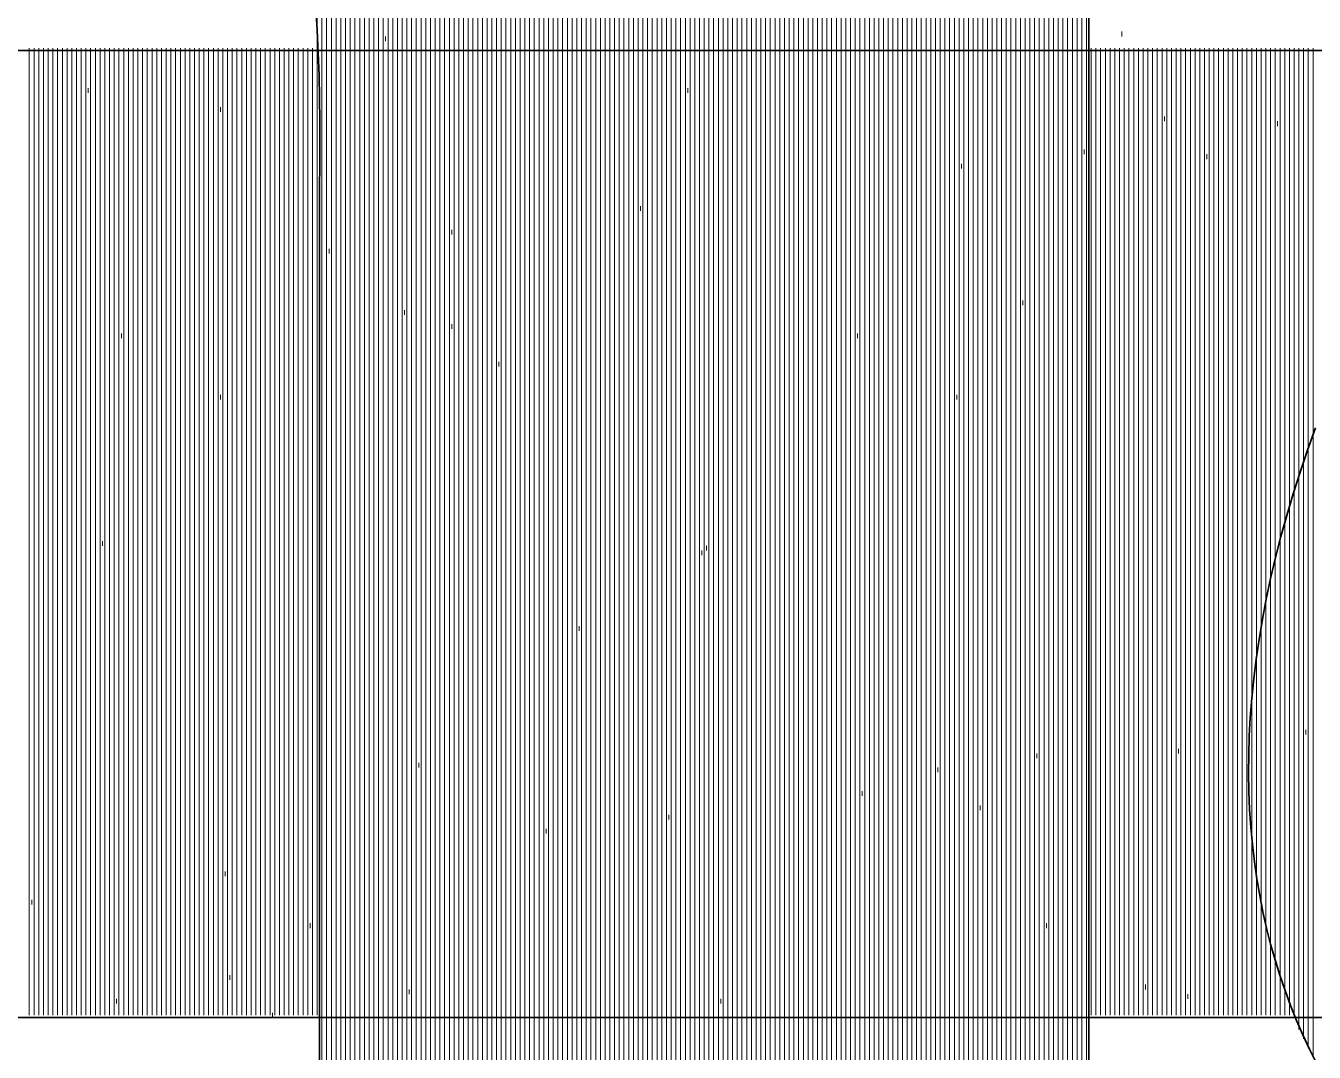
# Model space of a CAD drawing. Header units: inches. Extents: x 5 to 516, y -193 to 129.
# Drawn here: x 56.818 to 57.728, y -51.431 to -50.705 of the extents above; entities that cross this region are included whole.
import ezdxf

# ---------------------------------------------------------------- set-up
doc = ezdxf.new("R2010")
doc.units = ezdxf.units.IN
doc.header["$MEASUREMENT"] = 0
doc.layers.add('PDF4_Geometry', color=7, linetype='Continuous')

msp = doc.modelspace()

# ---------------------------------------------------------------- linework, layer by layer
at = {"layer": 'PDF4_Geometry', "lineweight": 15}
for points in [[(57.0237521, -50.7413176), (57.0237521, -49.9746508), (57.0237521, -50.7413176)], [(57.0270819, -51.6546477), (57.0270819, -49.9779809), (57.0270819, -51.6546477)], [(57.0304185, -51.6546477), (57.0304185, -49.9779809), (57.0304185, -51.6546477)], [(57.0337551, -51.6546477), (57.0337551, -49.9779809), (57.0337551, -51.6546477)], [(57.0370849, -51.6546477), (57.0370849, -49.9779809), (57.0370849, -51.6546477)], [(57.0404215, -51.6546477), (57.0404215, -49.9779809), (57.0404215, -51.6546477)], [(57.0437513, -51.6546477), (57.0437513, -49.9779809), (57.0437513, -51.6546477)], [(57.0470879, -51.6546477), (57.0470879, -49.9779809), (57.0470879, -51.6546477)], [(57.0504177, -51.6546477), (57.0504177, -49.9779809), (57.0504177, -51.6546477)], [(57.0537542, -51.6546477), (57.0537542, -49.9779809), (57.0537542, -51.6546477)], [(57.0570841, -51.6546477), (57.0570841, -49.9779809), (57.0570841, -51.6546477)], [(57.0604206, -51.6546477), (57.0604206, -49.9779809), (57.0604206, -51.6546477)], [(57.0637505, -51.6546477), (57.0637505, -49.9813142), (57.0637505, -51.6546477)], [(57.067087, -51.6546477), (57.067087, -49.9813142), (57.067087, -51.6546477)], [(57.0704168, -51.6546477), (57.0704168, -49.9813142), (57.0704168, -51.6546477)], [(57.0737534, -51.6546477), (57.0737534, -49.9813142), (57.0737534, -51.6546477)], [(57.0770832, -51.6546477), (57.0770832, -49.9813142), (57.0770832, -51.6546477)], [(57.0804198, -51.6546477), (57.0804198, -49.9813142), (57.0804198, -51.6546477)], [(57.0837496, -51.6546477), (57.0837496, -49.9846476), (57.0837496, -51.6546477)], [(57.0870862, -51.6546477), (57.0870862, -49.9846476), (57.0870862, -51.6546477)], [(57.0904228, -51.6546477), (57.0904228, -49.9846476), (57.0904228, -51.6546477)], [(57.0937526, -51.6546477), (57.0937526, -49.9846476), (57.0937526, -51.6546477)], [(57.0970824, -51.6546477), (57.0970824, -49.9846476), (57.0970824, -51.6546477)], [(57.100419, -51.6546477), (57.100419, -49.9846476), (57.100419, -51.6546477)], [(57.1037556, -51.6546477), (57.1037556, -49.9846476), (57.1037556, -51.6546477)], [(57.1070854, -51.6546477), (57.1070854, -49.9879809), (57.1070854, -51.6546477)], [(57.1104152, -51.6546477), (57.1104152, -49.9879809), (57.1104152, -51.6546477)], [(57.1137518, -51.6546477), (57.1137518, -49.9879809), (57.1137518, -51.6546477)], [(57.1170884, -51.6546477), (57.1170884, -49.9879809), (57.1170884, -51.6546477)], [(57.1204182, -51.6546477), (57.1204182, -49.9879809), (57.1204182, -51.6546477)], [(57.1237548, -51.6546477), (57.1237548, -49.9879809), (57.1237548, -51.6546477)], [(57.1270846, -51.6546477), (57.1270846, -49.9913142), (57.1270846, -51.6546477)], [(57.1304212, -51.6546477), (57.1304212, -49.9913142), (57.1304212, -51.6546477)], [(57.133751, -51.6546477), (57.133751, -49.9913142), (57.133751, -51.6546477)], [(57.1370876, -51.6546477), (57.1370876, -49.9913142), (57.1370876, -51.6546477)], [(57.1404174, -51.6546477), (57.1404174, -49.9913142), (57.1404174, -51.6546477)], [(57.143754, -51.6546477), (57.143754, -49.9913142), (57.143754, -51.6546477)], [(57.1470838, -51.6546477), (57.1470838, -49.9946476), (57.1470838, -51.6546477)], [(57.1504204, -51.6546477), (57.1504204, -49.9946476), (57.1504204, -51.6546477)], [(57.1537502, -51.6546477), (57.1537502, -49.9946476), (57.1537502, -51.6546477)], [(57.1570868, -51.6546477), (57.1570868, -49.9946476), (57.1570868, -51.6546477)], [(57.1604166, -51.6546477), (57.1604166, -49.9979809), (57.1604166, -51.6546477)], [(57.1637532, -51.6546477), (57.1637532, -49.9979809), (57.1637532, -51.6546477)], [(57.167083, -51.6546477), (57.167083, -49.9979809), (57.167083, -51.6546477)], [(57.1704196, -51.6546477), (57.1704196, -49.9979809), (57.1704196, -51.6546477)], [(57.1737562, -51.6546477), (57.1737562, -50.0013142), (57.1737562, -51.6546477)], [(57.177086, -51.6546477), (57.177086, -50.0013142), (57.177086, -51.6546477)], [(57.1804158, -51.6546477), (57.1804158, -50.0013142), (57.1804158, -51.6546477)], [(57.1837524, -51.6546477), (57.1837524, -50.0013142), (57.1837524, -51.6546477)], [(57.1870889, -51.6546477), (57.1870889, -50.0046475), (57.1870889, -51.6546477)], [(57.1904188, -51.6546477), (57.1904188, -50.0046475), (57.1904188, -51.6546477)], [(57.1937486, -51.6546477), (57.1937486, -50.0046475), (57.1937486, -51.6546477)], [(57.1970852, -51.6546477), (57.1970852, -50.007981), (57.1970852, -51.6546477)], [(57.2004217, -51.6546477), (57.2004217, -50.007981), (57.2004217, -51.6546477)], [(57.2037515, -51.6546477), (57.2037515, -50.0113142), (57.2037515, -51.6546477)], [(57.2070881, -51.6546477), (57.2070881, -50.0113142), (57.2070881, -51.6546477)], [(57.2104179, -51.6546477), (57.2104179, -50.0113142), (57.2104179, -51.6546477)], [(57.2137545, -51.6546477), (57.2137545, -50.0146476), (57.2137545, -51.6546477)], [(57.2170843, -51.6546477), (57.2170843, -50.0146476), (57.2170843, -51.6546477)], [(57.2204209, -51.6546477), (57.2204209, -50.0146476), (57.2204209, -51.6546477)], [(57.2237507, -51.6546477), (57.2237507, -50.017981), (57.2237507, -51.6546477)], [(57.2270873, -51.6546477), (57.2270873, -50.017981), (57.2270873, -51.6546477)], [(57.2304171, -51.6546477), (57.2304171, -50.017981), (57.2304171, -51.6546477)], [(57.2337537, -51.6546477), (57.2337537, -50.0213142), (57.2337537, -51.6546477)], [(57.2370835, -51.6546477), (57.2370835, -50.0213142), (57.2370835, -51.6546477)], [(57.2404201, -51.6546477), (57.2404201, -50.0213142), (57.2404201, -51.6546477)], [(57.2437499, -51.6546477), (57.2437499, -50.0246476), (57.2437499, -51.6546477)], [(57.2470865, -51.6546477), (57.2470865, -50.0246476), (57.2470865, -51.6546477)], [(57.2504163, -51.6546477), (57.2504163, -50.0246476), (57.2504163, -51.6546477)], [(57.2537529, -51.6546477), (57.2537529, -50.0279809), (57.2537529, -51.6546477)], [(57.2570895, -51.6546477), (57.2570895, -50.0279809), (57.2570895, -51.6546477)], [(57.2604193, -51.6546477), (57.2604193, -50.0279809), (57.2604193, -51.6546477)], [(57.2637491, -51.6546477), (57.2637491, -50.0313143), (57.2637491, -51.6546477)], [(57.2670857, -51.6546477), (57.2670857, -50.0313143), (57.2670857, -51.6546477)], [(57.2704223, -51.6546477), (57.2704223, -50.0346476), (57.2704223, -51.6546477)], [(57.2737521, -51.6546477), (57.2737521, -50.0346476), (57.2737521, -51.6546477)], [(57.2770819, -51.6546477), (57.2770819, -50.0379809), (57.2770819, -51.6546477)], [(57.2804185, -51.6546477), (57.2804185, -50.0379809), (57.2804185, -51.6546477)], [(57.2837551, -51.6546477), (57.2837551, -50.0413142), (57.2837551, -51.6546477)], [(57.2870849, -51.6546477), (57.2870849, -50.0413142), (57.2870849, -51.6546477)], [(57.2904215, -51.6546477), (57.2904215, -50.0446476), (57.2904215, -51.6546477)], [(57.2937513, -51.6546477), (57.2937513, -50.0479809), (57.2937513, -51.6546477)], [(57.2970879, -51.6546477), (57.2970879, -50.0479809), (57.2970879, -51.6546477)], [(57.3004177, -51.6546477), (57.3004177, -50.0513142), (57.3004177, -51.6546477)], [(57.3037543, -51.6546477), (57.3037543, -50.0513142), (57.3037543, -51.6546477)], [(57.3070841, -51.6546477), (57.3070841, -50.0546476), (57.3070841, -51.6546477)], [(57.3104207, -51.6546477), (57.3104207, -50.0579809), (57.3104207, -51.6546477)], [(57.3137505, -51.6546477), (57.3137505, -50.0579809), (57.3137505, -51.6546477)], [(57.3170871, -51.6546477), (57.3170871, -50.0613142), (57.3170871, -51.6546477)], [(57.3204169, -51.6546477), (57.3204169, -50.0613142), (57.3204169, -51.6546477)], [(57.3237535, -51.6546477), (57.3237535, -50.0646475), (57.3237535, -51.6546477)], [(57.3270833, -51.6546477), (57.3270833, -50.067981), (57.3270833, -51.6546477)], [(57.3304199, -51.6546477), (57.3304199, -50.067981), (57.3304199, -51.6546477)], [(57.3337497, -51.6546477), (57.3337497, -50.0713142), (57.3337497, -51.6546477)], [(57.3370862, -51.6546477), (57.3370862, -50.0746475), (57.3370862, -51.6546477)], [(57.3404228, -51.6546477), (57.3404228, -50.0746475), (57.3404228, -51.6546477)], [(57.3437526, -51.6546477), (57.3437526, -50.077981), (57.3437526, -51.6546477)], [(57.3470825, -51.6546477), (57.3470825, -50.0813142), (57.3470825, -51.6546477)], [(57.350419, -51.6546477), (57.350419, -50.0813142), (57.350419, -51.6546477)], [(57.3537556, -51.6546477), (57.3537556, -50.0846476), (57.3537556, -51.6546477)], [(57.3570854, -51.6546477), (57.3570854, -50.0879809), (57.3570854, -51.6546477)], [(57.3604152, -51.6546477), (57.3604152, -50.0913143), (57.3604152, -51.6546477)], [(57.3637518, -51.6546477), (57.3637518, -50.0913143), (57.3637518, -51.6546477)], [(57.3670884, -51.6546477), (57.3670884, -50.0946476), (57.3670884, -51.6546477)], [(57.3704182, -51.6546477), (57.3704182, -50.0979809), (57.3704182, -51.6546477)], [(57.3737548, -51.6546477), (57.3737548, -50.1013143), (57.3737548, -51.6546477)], [(57.3770846, -51.6546477), (57.3770846, -50.1013143), (57.3770846, -51.6546477)], [(57.3804212, -51.6546477), (57.3804212, -50.1046476), (57.3804212, -51.6546477)], [(57.383751, -51.6546477), (57.383751, -50.1079809), (57.383751, -51.6546477)], [(57.3870876, -51.6546477), (57.3870876, -50.1113142), (57.3870876, -51.6546477)], [(57.3904174, -51.6546477), (57.3904174, -50.1146476), (57.3904174, -51.6546477)], [(57.393754, -51.6546477), (57.393754, -50.1179809), (57.393754, -51.6546477)], [(57.3970838, -51.6546477), (57.3970838, -50.1213142), (57.3970838, -51.6546477)], [(57.4004204, -51.6546477), (57.4004204, -50.1246475), (57.4004204, -51.6546477)], [(57.4037502, -51.6546477), (57.4037502, -50.1279809), (57.4037502, -51.6546477)], [(57.4070868, -51.6546477), (57.4070868, -50.1279809), (57.4070868, -51.6546477)], [(57.4104166, -51.6546477), (57.4104166, -50.1346475), (57.4104166, -51.6546477)], [(57.4137532, -51.6546477), (57.4137532, -50.137981), (57.4137532, -51.6546477)], [(57.417083, -51.6546477), (57.417083, -50.1413142), (57.417083, -51.6546477)], [(57.4204196, -51.6546477), (57.4204196, -50.1446476), (57.4204196, -51.6546477)], [(57.4237562, -51.6546477), (57.4237562, -50.1479809), (57.4237562, -51.6546477)], [(57.427086, -51.6546477), (57.427086, -50.1513143), (57.427086, -51.6546477)], [(57.4304158, -51.6546477), (57.4304158, -50.1513143), (57.4304158, -51.6546477)], [(57.4337524, -51.6546477), (57.4337524, -50.1579809), (57.4337524, -51.6546477)], [(57.437089, -51.6546477), (57.437089, -50.1646476), (57.437089, -51.6546477)], [(57.4404188, -51.6546477), (57.4404188, -50.1679809), (57.4404188, -51.6546477)], [(57.4437486, -51.6546477), (57.4437486, -50.1713142), (57.4437486, -51.6546477)], [(57.4470852, -51.6546477), (57.4470852, -50.1746476), (57.4470852, -51.6546477)], [(57.4504218, -51.6546477), (57.4504218, -50.1813143), (57.4504218, -51.6546477)], [(57.4537516, -51.6546477), (57.4537516, -50.1813143), (57.4537516, -51.6546477)], [(57.4570882, -51.6546477), (57.4570882, -50.1879809), (57.4570882, -51.6546477)], [(57.460418, -51.6546477), (57.460418, -50.1946475), (57.460418, -51.6546477)], [(57.4637546, -51.6546477), (57.4637546, -50.197981), (57.4637546, -51.6546477)], [(57.4670844, -51.6546477), (57.4670844, -50.2046476), (57.4670844, -51.6546477)], [(57.4704209, -51.6546477), (57.4704209, -50.2079809), (57.4704209, -51.6546477)], [(57.4737508, -51.6546477), (57.4737508, -50.2146476), (57.4737508, -51.6546477)], [(57.4770873, -51.6546477), (57.4770873, -50.2146476), (57.4770873, -51.6546477)], [(57.4804172, -51.6546477), (57.4804172, -50.2246476), (57.4804172, -51.6546477)], [(57.4837537, -51.6546477), (57.4837537, -50.2313142), (57.4837537, -51.6546477)], [(57.4870835, -51.6546477), (57.4870835, -50.2379809), (57.4870835, -51.6546477)], [(57.4904201, -51.6546477), (57.4904201, -50.2446476), (57.4904201, -51.6546477)], [(57.4937499, -51.6546477), (57.4937499, -50.2479809), (57.4937499, -51.6546477)], [(57.4970865, -51.6546477), (57.4970865, -50.257981), (57.4970865, -51.6546477)], [(57.5004163, -51.6546477), (57.5004163, -50.2646476), (57.5004163, -51.6546477)], [(57.5037529, -51.6546477), (57.5037529, -50.2713143), (57.5037529, -51.6546477)], [(57.5070895, -51.6546477), (57.5070895, -50.2779809), (57.5070895, -51.6546477)], [(57.5104193, -51.6546477), (57.5104193, -50.2813143), (57.5104193, -51.6546477)], [(57.5137491, -51.6546477), (57.5137491, -50.2913142), (57.5137491, -51.6546477)], [(57.5170857, -51.6546477), (57.5170857, -50.3013142), (57.5170857, -51.6546477)], [(57.5204223, -51.6546477), (57.5204223, -50.3079809), (57.5204223, -51.6546477)], [(57.5237521, -51.6546477), (57.5237521, -50.3146475), (57.5237521, -51.6546477)], [(57.5270819, -51.6546477), (57.5270819, -50.3313143), (57.5270819, -51.6546477)], [(57.5304185, -51.6546477), (57.5304185, -50.3413143), (57.5304185, -51.6546477)], [(57.5337551, -51.6546477), (57.5337551, -50.3479809), (57.5337551, -51.6546477)], [(57.5370849, -51.6546477), (57.5370849, -50.3646477), (57.5370849, -51.6546477)], [(57.5404215, -51.6546477), (57.5404215, -50.3746475), (57.5404215, -51.6546477)], [(57.5437513, -51.6546477), (57.5437513, -50.387981), (57.5437513, -51.6546477)], [(57.5470879, -51.6546477), (57.5470879, -50.3913143), (57.5470879, -51.6546477)], [(57.5504177, -51.6546477), (57.5504177, -50.4179809), (57.5504177, -51.6546477)], [(57.5537543, -51.6546477), (57.5537543, -50.4313143), (57.5537543, -51.6546477)], [(57.5570841, -51.6546477), (57.5570841, -50.4613143), (57.5570841, -51.6546477)], [(57.5604207, -51.6546477), (57.5604207, -50.4746476), (57.5604207, -51.6546477)], [(57.5637505, -51.6546477), (57.5637505, -50.5046476), (57.5637505, -51.6546477)], [(57.5670871, -51.6546477), (57.5670871, -50.5479809), (57.5670871, -51.6546477)], [(56.8204168, -51.4046477), (56.8204168, -50.7213143), (56.8204168, -51.4046477)], [(56.8237534, -51.4046477), (56.8237534, -50.7213143), (56.8237534, -51.4046477)], [(56.8270832, -51.4046477), (56.8270832, -50.7213143), (56.8270832, -51.4046477)], [(56.8304198, -51.4046477), (56.8304198, -50.7213143), (56.8304198, -51.4046477)], [(56.8337496, -51.4046477), (56.8337496, -50.7213143), (56.8337496, -51.4046477)], [(56.8370862, -51.4046477), (56.8370862, -50.7213143), (56.8370862, -51.4046477)], [(56.8404228, -51.4046477), (56.8404228, -50.7213143), (56.8404228, -51.4046477)], [(56.8437526, -51.4046477), (56.8437526, -50.7213143), (56.8437526, -51.4046477)], [(56.8470824, -51.4046477), (56.8470824, -50.7213143), (56.8470824, -51.4046477)], [(56.850419, -51.4046477), (56.850419, -50.7213143), (56.850419, -51.4046477)], [(56.8537556, -51.4046477), (56.8537556, -50.7213143), (56.8537556, -51.4046477)], [(56.8570854, -51.4046477), (56.8570854, -50.7213143), (56.8570854, -51.4046477)], [(56.8604152, -51.4046477), (56.8604152, -50.7213143), (56.8604152, -51.4046477)], [(56.8637518, -51.4046477), (56.8637518, -50.7213143), (56.8637518, -51.4046477)], [(56.8670884, -51.4046477), (56.8670884, -50.7213143), (56.8670884, -51.4046477)], [(56.8704182, -51.4046477), (56.8704182, -50.7213143), (56.8704182, -51.4046477)], [(56.8737548, -51.4046477), (56.8737548, -50.7213143), (56.8737548, -51.4046477)], [(56.8770846, -51.4046477), (56.8770846, -50.7213143), (56.8770846, -51.4046477)], [(56.8804212, -51.4046477), (56.8804212, -50.7213143), (56.8804212, -51.4046477)], [(56.883751, -51.4046477), (56.883751, -50.7213143), (56.883751, -51.4046477)], [(56.8870876, -51.4046477), (56.8870876, -50.7213143), (56.8870876, -51.4046477)], [(56.8904174, -51.4046477), (56.8904174, -50.7213143), (56.8904174, -51.4046477)], [(56.893754, -51.4046477), (56.893754, -50.7213143), (56.893754, -51.4046477)], [(56.8970838, -51.4046477), (56.8970838, -50.7213143), (56.8970838, -51.4046477)], [(56.9004204, -51.4046477), (56.9004204, -50.7213143), (56.9004204, -51.4046477)], [(56.9037502, -51.4046477), (56.9037502, -50.7213143), (56.9037502, -51.4046477)], [(56.9070868, -51.4046477), (56.9070868, -50.7213143), (56.9070868, -51.4046477)], [(56.9104166, -51.4046477), (56.9104166, -50.7213143), (56.9104166, -51.4046477)], [(56.9137532, -51.4046477), (56.9137532, -50.7213143), (56.9137532, -51.4046477)], [(56.917083, -51.4046477), (56.917083, -50.7213143), (56.917083, -51.4046477)], [(56.9204195, -51.4046477), (56.9204195, -50.7213143), (56.9204195, -51.4046477)], [(56.9237561, -51.4046477), (56.9237561, -50.7213143), (56.9237561, -51.4046477)], [(56.9270859, -51.4046477), (56.9270859, -50.7213143), (56.9270859, -51.4046477)], [(56.9304158, -51.4046477), (56.9304158, -50.7213143), (56.9304158, -51.4046477)], [(56.9337523, -51.4046477), (56.9337523, -50.7213143), (56.9337523, -51.4046477)], [(56.9370889, -51.4046477), (56.9370889, -50.7213143), (56.9370889, -51.4046477)], [(56.9404187, -51.4046477), (56.9404187, -50.7213143), (56.9404187, -51.4046477)], [(56.9437485, -51.4046477), (56.9437485, -50.7213143), (56.9437485, -51.4046477)], [(56.9470851, -51.4046477), (56.9470851, -50.7213143), (56.9470851, -51.4046477)], [(56.9504217, -51.4046477), (56.9504217, -50.7213143), (56.9504217, -51.4046477)], [(56.9537515, -51.4046477), (56.9537515, -50.7213143), (56.9537515, -51.4046477)], [(56.9570881, -51.4046477), (56.9570881, -50.7213143), (56.9570881, -51.4046477)], [(56.9604179, -51.4046477), (56.9604179, -50.7213143), (56.9604179, -51.4046477)], [(56.9637545, -51.4046477), (56.9637545, -50.7213143), (56.9637545, -51.4046477)], [(56.9670843, -51.4046477), (56.9670843, -50.7213143), (56.9670843, -51.4046477)], [(56.9704209, -51.4046477), (56.9704209, -50.7213143), (56.9704209, -51.4046477)], [(56.9737507, -51.4046477), (56.9737507, -50.7213143), (56.9737507, -51.4046477)], [(56.9770873, -51.4046477), (56.9770873, -50.7213143), (56.9770873, -51.4046477)], [(56.9804171, -51.4046477), (56.9804171, -50.7213143), (56.9804171, -51.4046477)], [(56.9837537, -51.4046477), (56.9837537, -50.7213143), (56.9837537, -51.4046477)], [(56.9870835, -51.4046477), (56.9870835, -50.7213143), (56.9870835, -51.4046477)], [(56.9904201, -51.4046477), (56.9904201, -50.7213143), (56.9904201, -51.4046477)], [(56.9937499, -51.4046477), (56.9937499, -50.7213143), (56.9937499, -51.4046477)], [(56.9970865, -51.4046477), (56.9970865, -50.7213143), (56.9970865, -51.4046477)], [(57.0004163, -51.4046477), (57.0004163, -50.7213143), (57.0004163, -51.4046477)], [(57.0037529, -51.4046477), (57.0037529, -50.7213143), (57.0037529, -51.4046477)], [(57.0070895, -51.4046477), (57.0070895, -50.7213143), (57.0070895, -51.4046477)], [(57.0104193, -51.4046477), (57.0104193, -50.7213143), (57.0104193, -51.4046477)], [(57.0137491, -51.4046477), (57.0137491, -50.7213143), (57.0137491, -51.4046477)], [(57.0170857, -51.4046477), (57.0170857, -50.7213143), (57.0170857, -51.4046477)], [(57.0204223, -51.4046477), (57.0204223, -50.7213143), (57.0204223, -51.4046477)], [(57.0237521, -51.4046477), (57.0237521, -50.7213143), (57.0237521, -51.4046477)], [(57.0270819, -51.4046477), (57.0270819, -50.7213143), (57.0270819, -51.4046477)], [(57.0304185, -51.4046477), (57.0304185, -50.7213143), (57.0304185, -51.4046477)], [(57.0337551, -51.4046477), (57.0337551, -50.7213143), (57.0337551, -51.4046477)], [(57.0370849, -51.4046477), (57.0370849, -50.7213143), (57.0370849, -51.4046477)], [(57.0404215, -51.4046477), (57.0404215, -50.7213143), (57.0404215, -51.4046477)], [(57.0437513, -51.4046477), (57.0437513, -50.7213143), (57.0437513, -51.4046477)], [(57.0470879, -51.4046477), (57.0470879, -50.7213143), (57.0470879, -51.4046477)], [(57.0504177, -51.4046477), (57.0504177, -50.7213143), (57.0504177, -51.4046477)], [(57.0537542, -51.4046477), (57.0537542, -50.7213143), (57.0537542, -51.4046477)], [(57.0570841, -51.4046477), (57.0570841, -50.7213143), (57.0570841, -51.4046477)], [(57.0604206, -51.4046477), (57.0604206, -50.7213143), (57.0604206, -51.4046477)], [(57.0637505, -51.4046477), (57.0637505, -50.7213143), (57.0637505, -51.4046477)], [(57.067087, -51.4046477), (57.067087, -50.7213143), (57.067087, -51.4046477)], [(57.0704168, -51.4046477), (57.0704168, -50.7213143), (57.0704168, -51.4046477)], [(57.0737534, -51.4046477), (57.0737534, -50.7213143), (57.0737534, -51.4046477)], [(57.0770832, -51.4046477), (57.0770832, -50.7213143), (57.0770832, -51.4046477)], [(57.0804198, -51.4046477), (57.0804198, -50.7213143), (57.0804198, -51.4046477)], [(57.0837496, -51.4046477), (57.0837496, -50.7213143), (57.0837496, -51.4046477)], [(57.0870862, -51.4046477), (57.0870862, -50.7213143), (57.0870862, -51.4046477)], [(57.0904228, -51.4046477), (57.0904228, -50.7213143), (57.0904228, -51.4046477)], [(57.0937526, -51.4046477), (57.0937526, -50.7213143), (57.0937526, -51.4046477)], [(57.0970824, -51.4046477), (57.0970824, -50.7213143), (57.0970824, -51.4046477)], [(57.100419, -51.4046477), (57.100419, -50.7213143), (57.100419, -51.4046477)], [(57.1037556, -51.4046477), (57.1037556, -50.7213143), (57.1037556, -51.4046477)], [(57.1070854, -51.4046477), (57.1070854, -50.7213143), (57.1070854, -51.4046477)], [(57.1104152, -51.4046477), (57.1104152, -50.7213143), (57.1104152, -51.4046477)], [(57.1137518, -51.4046477), (57.1137518, -50.7213143), (57.1137518, -51.4046477)], [(57.1170884, -51.4046477), (57.1170884, -50.7213143), (57.1170884, -51.4046477)], [(57.1204182, -51.4046477), (57.1204182, -50.7213143), (57.1204182, -51.4046477)], [(57.1237548, -51.4046477), (57.1237548, -50.7213143), (57.1237548, -51.4046477)], [(57.1270846, -51.4046477), (57.1270846, -50.7213143), (57.1270846, -51.4046477)], [(57.1304212, -51.4046477), (57.1304212, -50.7213143), (57.1304212, -51.4046477)], [(57.133751, -51.4046477), (57.133751, -50.7213143), (57.133751, -51.4046477)], [(57.1370876, -51.4046477), (57.1370876, -50.7213143), (57.1370876, -51.4046477)], [(57.1404174, -51.4046477), (57.1404174, -50.7213143), (57.1404174, -51.4046477)], [(57.143754, -51.4046477), (57.143754, -50.7213143), (57.143754, -51.4046477)], [(57.1470838, -51.4046477), (57.1470838, -50.7213143), (57.1470838, -51.4046477)], [(57.1504204, -51.4046477), (57.1504204, -50.7213143), (57.1504204, -51.4046477)], [(57.1537502, -51.4046477), (57.1537502, -50.7213143), (57.1537502, -51.4046477)], [(57.1570868, -51.4046477), (57.1570868, -50.7213143), (57.1570868, -51.4046477)], [(57.1604166, -51.4046477), (57.1604166, -50.7213143), (57.1604166, -51.4046477)], [(57.1637532, -51.4046477), (57.1637532, -50.7213143), (57.1637532, -51.4046477)], [(57.167083, -51.4046477), (57.167083, -50.7213143), (57.167083, -51.4046477)], [(57.1704196, -51.4046477), (57.1704196, -50.7213143), (57.1704196, -51.4046477)], [(57.1737562, -51.4046477), (57.1737562, -50.7213143), (57.1737562, -51.4046477)], [(57.177086, -51.4046477), (57.177086, -50.7213143), (57.177086, -51.4046477)], [(57.1804158, -51.4046477), (57.1804158, -50.7213143), (57.1804158, -51.4046477)], [(57.1837524, -51.4046477), (57.1837524, -50.7213143), (57.1837524, -51.4046477)], [(57.1870889, -51.4046477), (57.1870889, -50.7213143), (57.1870889, -51.4046477)], [(57.1904188, -51.4046477), (57.1904188, -50.7213143), (57.1904188, -51.4046477)], [(57.1937486, -51.4046477), (57.1937486, -50.7213143), (57.1937486, -51.4046477)], [(57.1970852, -51.4046477), (57.1970852, -50.7213143), (57.1970852, -51.4046477)], [(57.2004217, -51.4046477), (57.2004217, -50.7213143), (57.2004217, -51.4046477)], [(57.2037515, -51.4046477), (57.2037515, -50.7213143), (57.2037515, -51.4046477)], [(57.2070881, -51.4046477), (57.2070881, -50.7213143), (57.2070881, -51.4046477)], [(57.2104179, -51.4046477), (57.2104179, -50.7213143), (57.2104179, -51.4046477)], [(57.2137545, -51.4046477), (57.2137545, -50.7213143), (57.2137545, -51.4046477)], [(57.2170843, -51.4046477), (57.2170843, -50.7213143), (57.2170843, -51.4046477)], [(57.2204209, -51.4046477), (57.2204209, -50.7213143), (57.2204209, -51.4046477)], [(57.2237507, -51.4046477), (57.2237507, -50.7213143), (57.2237507, -51.4046477)], [(57.2270873, -51.4046477), (57.2270873, -50.7213143), (57.2270873, -51.4046477)], [(57.2304171, -51.4046477), (57.2304171, -50.7213143), (57.2304171, -51.4046477)], [(57.2337537, -51.4046477), (57.2337537, -50.7213143), (57.2337537, -51.4046477)], [(57.2370835, -51.4046477), (57.2370835, -50.7213143), (57.2370835, -51.4046477)], [(57.2404201, -51.4046477), (57.2404201, -50.7213143), (57.2404201, -51.4046477)], [(57.2437499, -51.4046477), (57.2437499, -50.7213143), (57.2437499, -51.4046477)], [(57.2470865, -51.4046477), (57.2470865, -50.7213143), (57.2470865, -51.4046477)], [(57.2504163, -51.4046477), (57.2504163, -50.7213143), (57.2504163, -51.4046477)], [(57.2537529, -51.4046477), (57.2537529, -50.7213143), (57.2537529, -51.4046477)], [(57.2570895, -51.4046477), (57.2570895, -50.7213143), (57.2570895, -51.4046477)], [(57.2604193, -51.4046477), (57.2604193, -50.7213143), (57.2604193, -51.4046477)], [(57.2637491, -51.4046477), (57.2637491, -50.7213143), (57.2637491, -51.4046477)], [(57.2670857, -51.4046477), (57.2670857, -50.7213143), (57.2670857, -51.4046477)], [(57.2704223, -51.4046477), (57.2704223, -50.7213143), (57.2704223, -51.4046477)], [(57.2737521, -51.4046477), (57.2737521, -50.7213143), (57.2737521, -51.4046477)], [(57.2770819, -51.4046477), (57.2770819, -50.7213143), (57.2770819, -51.4046477)], [(57.2804185, -51.4046477), (57.2804185, -50.7213143), (57.2804185, -51.4046477)], [(57.2837551, -51.4046477), (57.2837551, -50.7213143), (57.2837551, -51.4046477)], [(57.2870849, -51.4046477), (57.2870849, -50.7213143), (57.2870849, -51.4046477)], [(57.2904215, -51.4046477), (57.2904215, -50.7213143), (57.2904215, -51.4046477)], [(57.2937513, -51.4046477), (57.2937513, -50.7213143), (57.2937513, -51.4046477)], [(57.2970879, -51.4046477), (57.2970879, -50.7213143), (57.2970879, -51.4046477)], [(57.3004177, -51.4046477), (57.3004177, -50.7213143), (57.3004177, -51.4046477)], [(57.3037543, -51.4046477), (57.3037543, -50.7213143), (57.3037543, -51.4046477)], [(57.3070841, -51.4046477), (57.3070841, -50.7213143), (57.3070841, -51.4046477)], [(57.3104207, -51.4046477), (57.3104207, -50.7213143), (57.3104207, -51.4046477)], [(57.3137505, -51.4046477), (57.3137505, -50.7213143), (57.3137505, -51.4046477)], [(57.3170871, -51.4046477), (57.3170871, -50.7213143), (57.3170871, -51.4046477)], [(57.3204169, -51.4046477), (57.3204169, -50.7213143), (57.3204169, -51.4046477)], [(57.3237535, -51.4046477), (57.3237535, -50.7213143), (57.3237535, -51.4046477)], [(57.3270833, -51.4046477), (57.3270833, -50.7213143), (57.3270833, -51.4046477)], [(57.3304199, -51.4046477), (57.3304199, -50.7213143), (57.3304199, -51.4046477)], [(57.3337497, -51.4046477), (57.3337497, -50.7213143), (57.3337497, -51.4046477)], [(57.3370862, -51.4046477), (57.3370862, -50.7213143), (57.3370862, -51.4046477)], [(57.3404228, -51.4046477), (57.3404228, -50.7213143), (57.3404228, -51.4046477)], [(57.3437526, -51.4046477), (57.3437526, -50.7213143), (57.3437526, -51.4046477)], [(57.3470825, -51.4046477), (57.3470825, -50.7213143), (57.3470825, -51.4046477)], [(57.350419, -51.4046477), (57.350419, -50.7213143), (57.350419, -51.4046477)], [(57.3537556, -51.4046477), (57.3537556, -50.7213143), (57.3537556, -51.4046477)], [(57.3570854, -51.4046477), (57.3570854, -50.7213143), (57.3570854, -51.4046477)], [(57.3604152, -51.4046477), (57.3604152, -50.7213143), (57.3604152, -51.4046477)], [(57.3637518, -51.4046477), (57.3637518, -50.7213143), (57.3637518, -51.4046477)], [(57.3670884, -51.4046477), (57.3670884, -50.7213143), (57.3670884, -51.4046477)], [(57.3704182, -51.4046477), (57.3704182, -50.7213143), (57.3704182, -51.4046477)], [(57.3737548, -51.4046477), (57.3737548, -50.7213143), (57.3737548, -51.4046477)], [(57.3770846, -51.4046477), (57.3770846, -50.7213143), (57.3770846, -51.4046477)], [(57.3804212, -51.4046477), (57.3804212, -50.7213143), (57.3804212, -51.4046477)], [(57.383751, -51.4046477), (57.383751, -50.7213143), (57.383751, -51.4046477)], [(57.3870876, -51.4046477), (57.3870876, -50.7213143), (57.3870876, -51.4046477)], [(57.3904174, -51.4046477), (57.3904174, -50.7213143), (57.3904174, -51.4046477)], [(57.393754, -51.4046477), (57.393754, -50.7213143), (57.393754, -51.4046477)], [(57.3970838, -51.4046477), (57.3970838, -50.7213143), (57.3970838, -51.4046477)], [(57.4004204, -51.4046477), (57.4004204, -50.7213143), (57.4004204, -51.4046477)], [(57.4037502, -51.4046477), (57.4037502, -50.7213143), (57.4037502, -51.4046477)], [(57.4070868, -51.4046477), (57.4070868, -50.7213143), (57.4070868, -51.4046477)], [(57.4104166, -51.4046477), (57.4104166, -50.7213143), (57.4104166, -51.4046477)], [(57.4137532, -51.4046477), (57.4137532, -50.7213143), (57.4137532, -51.4046477)], [(57.417083, -51.4046477), (57.417083, -50.7213143), (57.417083, -51.4046477)], [(57.4204196, -51.4046477), (57.4204196, -50.7213143), (57.4204196, -51.4046477)], [(57.4237562, -51.4046477), (57.4237562, -50.7213143), (57.4237562, -51.4046477)], [(57.427086, -51.4046477), (57.427086, -50.7213143), (57.427086, -51.4046477)], [(57.4304158, -51.4046477), (57.4304158, -50.7213143), (57.4304158, -51.4046477)], [(57.4337524, -51.4046477), (57.4337524, -50.7213143), (57.4337524, -51.4046477)], [(57.437089, -51.4046477), (57.437089, -50.7213143), (57.437089, -51.4046477)], [(57.4404188, -51.4046477), (57.4404188, -50.7213143), (57.4404188, -51.4046477)], [(57.4437486, -51.4046477), (57.4437486, -50.7213143), (57.4437486, -51.4046477)], [(57.4470852, -51.4046477), (57.4470852, -50.7213143), (57.4470852, -51.4046477)], [(57.4504218, -51.4046477), (57.4504218, -50.7213143), (57.4504218, -51.4046477)], [(57.4537516, -51.4046477), (57.4537516, -50.7213143), (57.4537516, -51.4046477)], [(57.4570882, -51.4046477), (57.4570882, -50.7213143), (57.4570882, -51.4046477)], [(57.460418, -51.4046477), (57.460418, -50.7213143), (57.460418, -51.4046477)], [(57.4637546, -51.4046477), (57.4637546, -50.7213143), (57.4637546, -51.4046477)], [(57.4670844, -51.4046477), (57.4670844, -50.7213143), (57.4670844, -51.4046477)], [(57.4704209, -51.4046477), (57.4704209, -50.7213143), (57.4704209, -51.4046477)], [(57.4737508, -51.4046477), (57.4737508, -50.7213143), (57.4737508, -51.4046477)], [(57.4770873, -51.4046477), (57.4770873, -50.7213143), (57.4770873, -51.4046477)], [(57.4804172, -51.4046477), (57.4804172, -50.7213143), (57.4804172, -51.4046477)], [(57.4837537, -51.4046477), (57.4837537, -50.7213143), (57.4837537, -51.4046477)], [(57.4870835, -51.4046477), (57.4870835, -50.7213143), (57.4870835, -51.4046477)], [(57.4904201, -51.4046477), (57.4904201, -50.7213143), (57.4904201, -51.4046477)], [(57.4937499, -51.4046477), (57.4937499, -50.7213143), (57.4937499, -51.4046477)], [(57.4970865, -51.4046477), (57.4970865, -50.7213143), (57.4970865, -51.4046477)], [(57.5004163, -51.4046477), (57.5004163, -50.7213143), (57.5004163, -51.4046477)], [(57.5037529, -51.4046477), (57.5037529, -50.7213143), (57.5037529, -51.4046477)], [(57.5070895, -51.4046477), (57.5070895, -50.7213143), (57.5070895, -51.4046477)], [(57.5104193, -51.4046477), (57.5104193, -50.7213143), (57.5104193, -51.4046477)], [(57.5137491, -51.4046477), (57.5137491, -50.7213143), (57.5137491, -51.4046477)], [(57.5170857, -51.4046477), (57.5170857, -50.7213143), (57.5170857, -51.4046477)], [(57.5204223, -51.4046477), (57.5204223, -50.7213143), (57.5204223, -51.4046477)], [(57.5237521, -51.4046477), (57.5237521, -50.7213143), (57.5237521, -51.4046477)], [(57.5270819, -51.4046477), (57.5270819, -50.7213143), (57.5270819, -51.4046477)], [(57.5304185, -51.4046477), (57.5304185, -50.7213143), (57.5304185, -51.4046477)], [(57.5337551, -51.4046477), (57.5337551, -50.7213143), (57.5337551, -51.4046477)], [(57.5370849, -51.4046477), (57.5370849, -50.7213143), (57.5370849, -51.4046477)], [(57.5404215, -51.4046477), (57.5404215, -50.7213143), (57.5404215, -51.4046477)], [(57.5437513, -51.4046477), (57.5437513, -50.7213143), (57.5437513, -51.4046477)], [(57.5470879, -51.4046477), (57.5470879, -50.7213143), (57.5470879, -51.4046477)], [(57.5504177, -51.4046477), (57.5504177, -50.7213143), (57.5504177, -51.4046477)], [(57.5537543, -51.4046477), (57.5537543, -50.7213143), (57.5537543, -51.4046477)], [(57.5570841, -51.4046477), (57.5570841, -50.7213143), (57.5570841, -51.4046477)], [(57.5604207, -51.4046477), (57.5604207, -50.7213143), (57.5604207, -51.4046477)], [(57.5637505, -51.4046477), (57.5637505, -50.7213143), (57.5637505, -51.4046477)], [(57.5670871, -51.4046477), (57.5670871, -50.7213143), (57.5670871, -51.4046477)], [(57.5704169, -51.4046477), (57.5704169, -50.7213143), (57.5704169, -51.4046477)], [(57.5737535, -51.4046477), (57.5737535, -50.7213143), (57.5737535, -51.4046477)], [(57.5770833, -51.4046477), (57.5770833, -50.7213143), (57.5770833, -51.4046477)], [(57.5804199, -51.4046477), (57.5804199, -50.7213143), (57.5804199, -51.4046477)], [(57.5837497, -51.4046477), (57.5837497, -50.7213143), (57.5837497, -51.4046477)], [(57.5870863, -51.4046477), (57.5870863, -50.7213143), (57.5870863, -51.4046477)], [(57.5904229, -51.4046477), (57.5904229, -50.7213143), (57.5904229, -51.4046477)], [(57.5937527, -51.4046477), (57.5937527, -50.7213143), (57.5937527, -51.4046477)], [(57.5970825, -51.4046477), (57.5970825, -50.7213143), (57.5970825, -51.4046477)], [(57.6004191, -51.4046477), (57.6004191, -50.7213143), (57.6004191, -51.4046477)], [(57.6037556, -51.4046477), (57.6037556, -50.7213143), (57.6037556, -51.4046477)], [(57.6070855, -51.4046477), (57.6070855, -50.7213143), (57.6070855, -51.4046477)], [(57.6104153, -51.4046477), (57.6104153, -50.7213143), (57.6104153, -51.4046477)], [(57.6137519, -51.4046477), (57.6137519, -50.7213143), (57.6137519, -51.4046477)], [(57.6170884, -51.4046477), (57.6170884, -50.7213143), (57.6170884, -51.4046477)], [(57.6204182, -51.4046477), (57.6204182, -50.7213143), (57.6204182, -51.4046477)], [(57.6237548, -51.4046477), (57.6237548, -50.7213143), (57.6237548, -51.4046477)], [(57.6270846, -51.4046477), (57.6270846, -50.7213143), (57.6270846, -51.4046477)], [(57.6304212, -51.4046477), (57.6304212, -50.7213143), (57.6304212, -51.4046477)], [(57.633751, -51.4046477), (57.633751, -50.7213143), (57.633751, -51.4046477)], [(57.6370876, -51.4046477), (57.6370876, -50.7213143), (57.6370876, -51.4046477)], [(57.6404174, -51.4046477), (57.6404174, -50.7213143), (57.6404174, -51.4046477)], [(57.643754, -51.4046477), (57.643754, -50.7213143), (57.643754, -51.4046477)], [(57.6470838, -51.4046477), (57.6470838, -50.7213143), (57.6470838, -51.4046477)], [(57.6504204, -51.4046477), (57.6504204, -50.7213143), (57.6504204, -51.4046477)], [(57.6537502, -51.4046477), (57.6537502, -50.7213143), (57.6537502, -51.4046477)], [(57.6570868, -51.4046477), (57.6570868, -50.7213143), (57.6570868, -51.4046477)], [(57.6604166, -51.4046477), (57.6604166, -50.7213143), (57.6604166, -51.4046477)], [(57.6637532, -51.4046477), (57.6637532, -50.7213143), (57.6637532, -51.4046477)], [(57.667083, -51.4046477), (57.667083, -50.7213143), (57.667083, -51.4046477)], [(57.6704196, -51.4046477), (57.6704196, -50.7213143), (57.6704196, -51.4046477)], [(57.6737562, -51.4046477), (57.6737562, -50.7213143), (57.6737562, -51.4046477)], [(57.677086, -51.4046477), (57.677086, -50.7213143), (57.677086, -51.4046477)], [(57.6804158, -51.4046477), (57.6804158, -50.7213143), (57.6804158, -51.4046477)], [(57.6837524, -51.4046477), (57.6837524, -50.7213143), (57.6837524, -51.4046477)], [(57.687089, -51.4046477), (57.687089, -50.7213143), (57.687089, -51.4046477)], [(57.6904188, -51.4046477), (57.6904188, -50.7213143), (57.6904188, -51.4046477)], [(57.6937486, -51.4046477), (57.6937486, -50.7213143), (57.6937486, -51.4046477)], [(57.6970852, -51.4046477), (57.6970852, -50.7213143), (57.6970852, -51.4046477)], [(57.7004218, -51.4046477), (57.7004218, -50.7213143), (57.7004218, -51.4046477)], [(57.7037516, -51.4046477), (57.7037516, -50.7213143), (57.7037516, -51.4046477)], [(57.7070882, -51.4046477), (57.7070882, -50.7213143), (57.7070882, -51.4046477)], [(57.710418, -51.4046477), (57.710418, -50.7213143), (57.710418, -51.4046477)], [(57.7137546, -51.4046477), (57.7137546, -50.7213143), (57.7137546, -51.4046477)], [(57.7170844, -51.4046477), (57.7170844, -50.7213143), (57.7170844, -51.4046477)], [(57.720421, -51.4046477), (57.720421, -50.7213143), (57.720421, -51.4046477)], [(57.7237508, -51.4046477), (57.7237508, -50.7213143), (57.7237508, -51.4046477)], [(57.7270874, -51.4046477), (57.7270874, -50.7213143), (57.7270874, -51.4046477)], [(57.7270874, -51.4346499), (57.7270874, -50.9779832), (57.7270874, -51.4346499)], [(57.720421, -51.4213171), (57.720421, -50.9946504), (57.720421, -51.4213171)], [(57.7237508, -51.4279835), (57.7237508, -50.9879834), (57.7237508, -51.4279835)], [(57.7170844, -51.4146439), (57.7170844, -51.0013105), (57.7170844, -51.4146439)], [(57.7137546, -51.4046477), (57.7137546, -51.0113143), (57.7137546, -51.4046477)], [(57.7070882, -51.3879783), (57.7070882, -51.0279783), (57.7070882, -51.3879783)], [(57.710418, -51.3979813), (57.710418, -51.0246479), (57.710418, -51.3979813)], [(57.7037516, -51.3813119), (57.7037516, -51.0413119), (57.7037516, -51.3813119)], [(57.7004218, -51.3646493), (57.7004218, -51.0579826), (57.7004218, -51.3646493)], [(57.6970852, -51.3579829), (57.6970852, -51.0646496), (57.6970852, -51.3579829)], [(57.6937486, -51.3479799), (57.6937486, -51.0746466), (57.6937486, -51.3479799)], [(57.6904188, -51.3246509), (57.6904188, -51.0979842), (57.6904188, -51.3246509)], [(57.687089, -51.3146479), (57.687089, -51.1079813), (57.687089, -51.3146479)], [(57.6837524, -51.271313), (57.6837524, -51.1446463), (57.6837524, -51.271313)]]:
    msp.add_lwpolyline(points, close=True, dxfattribs=at)
at = {"layer": 'PDF4_Geometry', "lineweight": 35}
msp.add_lwpolyline([(57.0254168, -50.8196452), (57.0254168, -51.6596453), (57.5687502, -51.6596453), (57.5687502, -50.5729785)], dxfattribs=at)
at = {"layer": 'PDF4_Geometry', "lineweight": 15}
for points in [[(57.0720851, -50.7163135), (57.0720851, -50.7129837)], [(57.5920844, -50.7129837), (57.5920844, -50.7096471)], [(56.8620835, -50.7529821), (56.8620835, -50.7496455)], [(57.2854166, -50.7529821), (57.2854166, -50.7496455)], [(56.9554198, -50.7663149), (56.9554198, -50.7629782)], [(57.6220866, -50.7729812), (57.6220866, -50.7696446)], [(57.7020833, -50.776311), (57.7020833, -50.7729812)], [(57.5654188, -50.796317), (57.5654188, -50.7929804)], [(57.4787557, -50.8063132), (57.4787557, -50.8029834)], [(57.6520887, -50.7996468), (57.6520887, -50.796317)], [(57.2520846, -50.8363154), (57.2520846, -50.8329788)], [(57.1187499, -50.852978), (57.1187499, -50.8496482)], [(57.0320868, -50.8663176), (57.0320868, -50.862981)], [(57.5220838, -50.9029794), (57.5220838, -50.8996495)], [(57.0854179, -50.9096458), (57.0854179, -50.9063159)], [(56.8854193, -50.9263151), (56.8854193, -50.9229785)], [(57.1187499, -50.9196488), (57.1187499, -50.9163121)], [(57.4054185, -50.9263151), (57.4054185, -50.9229785)], [(57.1520887, -50.9463143), (57.1520887, -50.9429777)], [(56.9554198, -50.9696501), (56.9554198, -50.9663135)], [(57.4754191, -50.9696501), (57.4754191, -50.9663135)], [(56.8720865, -51.0729826), (56.8720865, -51.069646)], [(57.2954196, -51.079649), (57.2954196, -51.0763124)], [(57.2987494, -51.0763124), (57.2987494, -51.0729826)], [(57.2087496, -51.1329802), (57.2087496, -51.1296504)], [(57.7220825, -51.2063173), (57.7220825, -51.2029807)], [(57.5320868, -51.2229799), (57.5320868, -51.2196501)], [(57.6320827, -51.2196501), (57.6320827, -51.2163135)], [(57.0954209, -51.2296463), (57.0954209, -51.2263165)], [(57.4620863, -51.2329829), (57.4620863, -51.2296463)], [(57.4087551, -51.2496455), (57.4087551, -51.2463157)], [(57.4920884, -51.2596485), (57.4920884, -51.2563119)], [(57.2720838, -51.2663149), (57.2720838, -51.2629783)], [(57.1854206, -51.2763111), (57.1854206, -51.2729813)], [(56.9587496, -51.3063132), (56.9587496, -51.3029835)], [(56.8220851, -51.3263125), (56.8220851, -51.3229826)], [(57.018754, -51.3429818), (57.018754, -51.3396452)], [(57.5387532, -51.3429818), (57.5387532, -51.3396452)], [(56.9620862, -51.3796504), (56.9620862, -51.3763138)], [(57.0887545, -51.3896466), (57.0887545, -51.3863168)], [(57.6087537, -51.3863168), (57.6087537, -51.3829802)], [(56.8820827, -51.396313), (56.8820827, -51.3929832)], [(57.3087524, -51.396313), (57.3087524, -51.3929832)], [(57.6387491, -51.3929832), (57.6387491, -51.3896466)], [(56.9920884, -51.406316), (56.9920884, -51.4029794)]]:
    msp.add_lwpolyline(points, dxfattribs=at)
at = {"layer": 'PDF4_Geometry', "lineweight": 35}
msp.add_lwpolyline([(47.9154207, -51.4063133), (47.9154207, -50.7229799), (63.6520892, -50.7229799), (63.6520892, -51.4063133)], close=True, dxfattribs=at)
for points in [[(56.8187502, -50.4229785), (57.0241946, -50.4493674), (57.0269724, -50.6561452), (57.0254168, -50.8196452)], [(57.72875, -50.9896455), (57.4809722, -51.662701), (58.2664722, -51.8833122), (58.72875, -51.5629788)]]:
    msp.add_open_spline(points, degree=3, dxfattribs=at)

doc.saveas('drawing.dxf')
